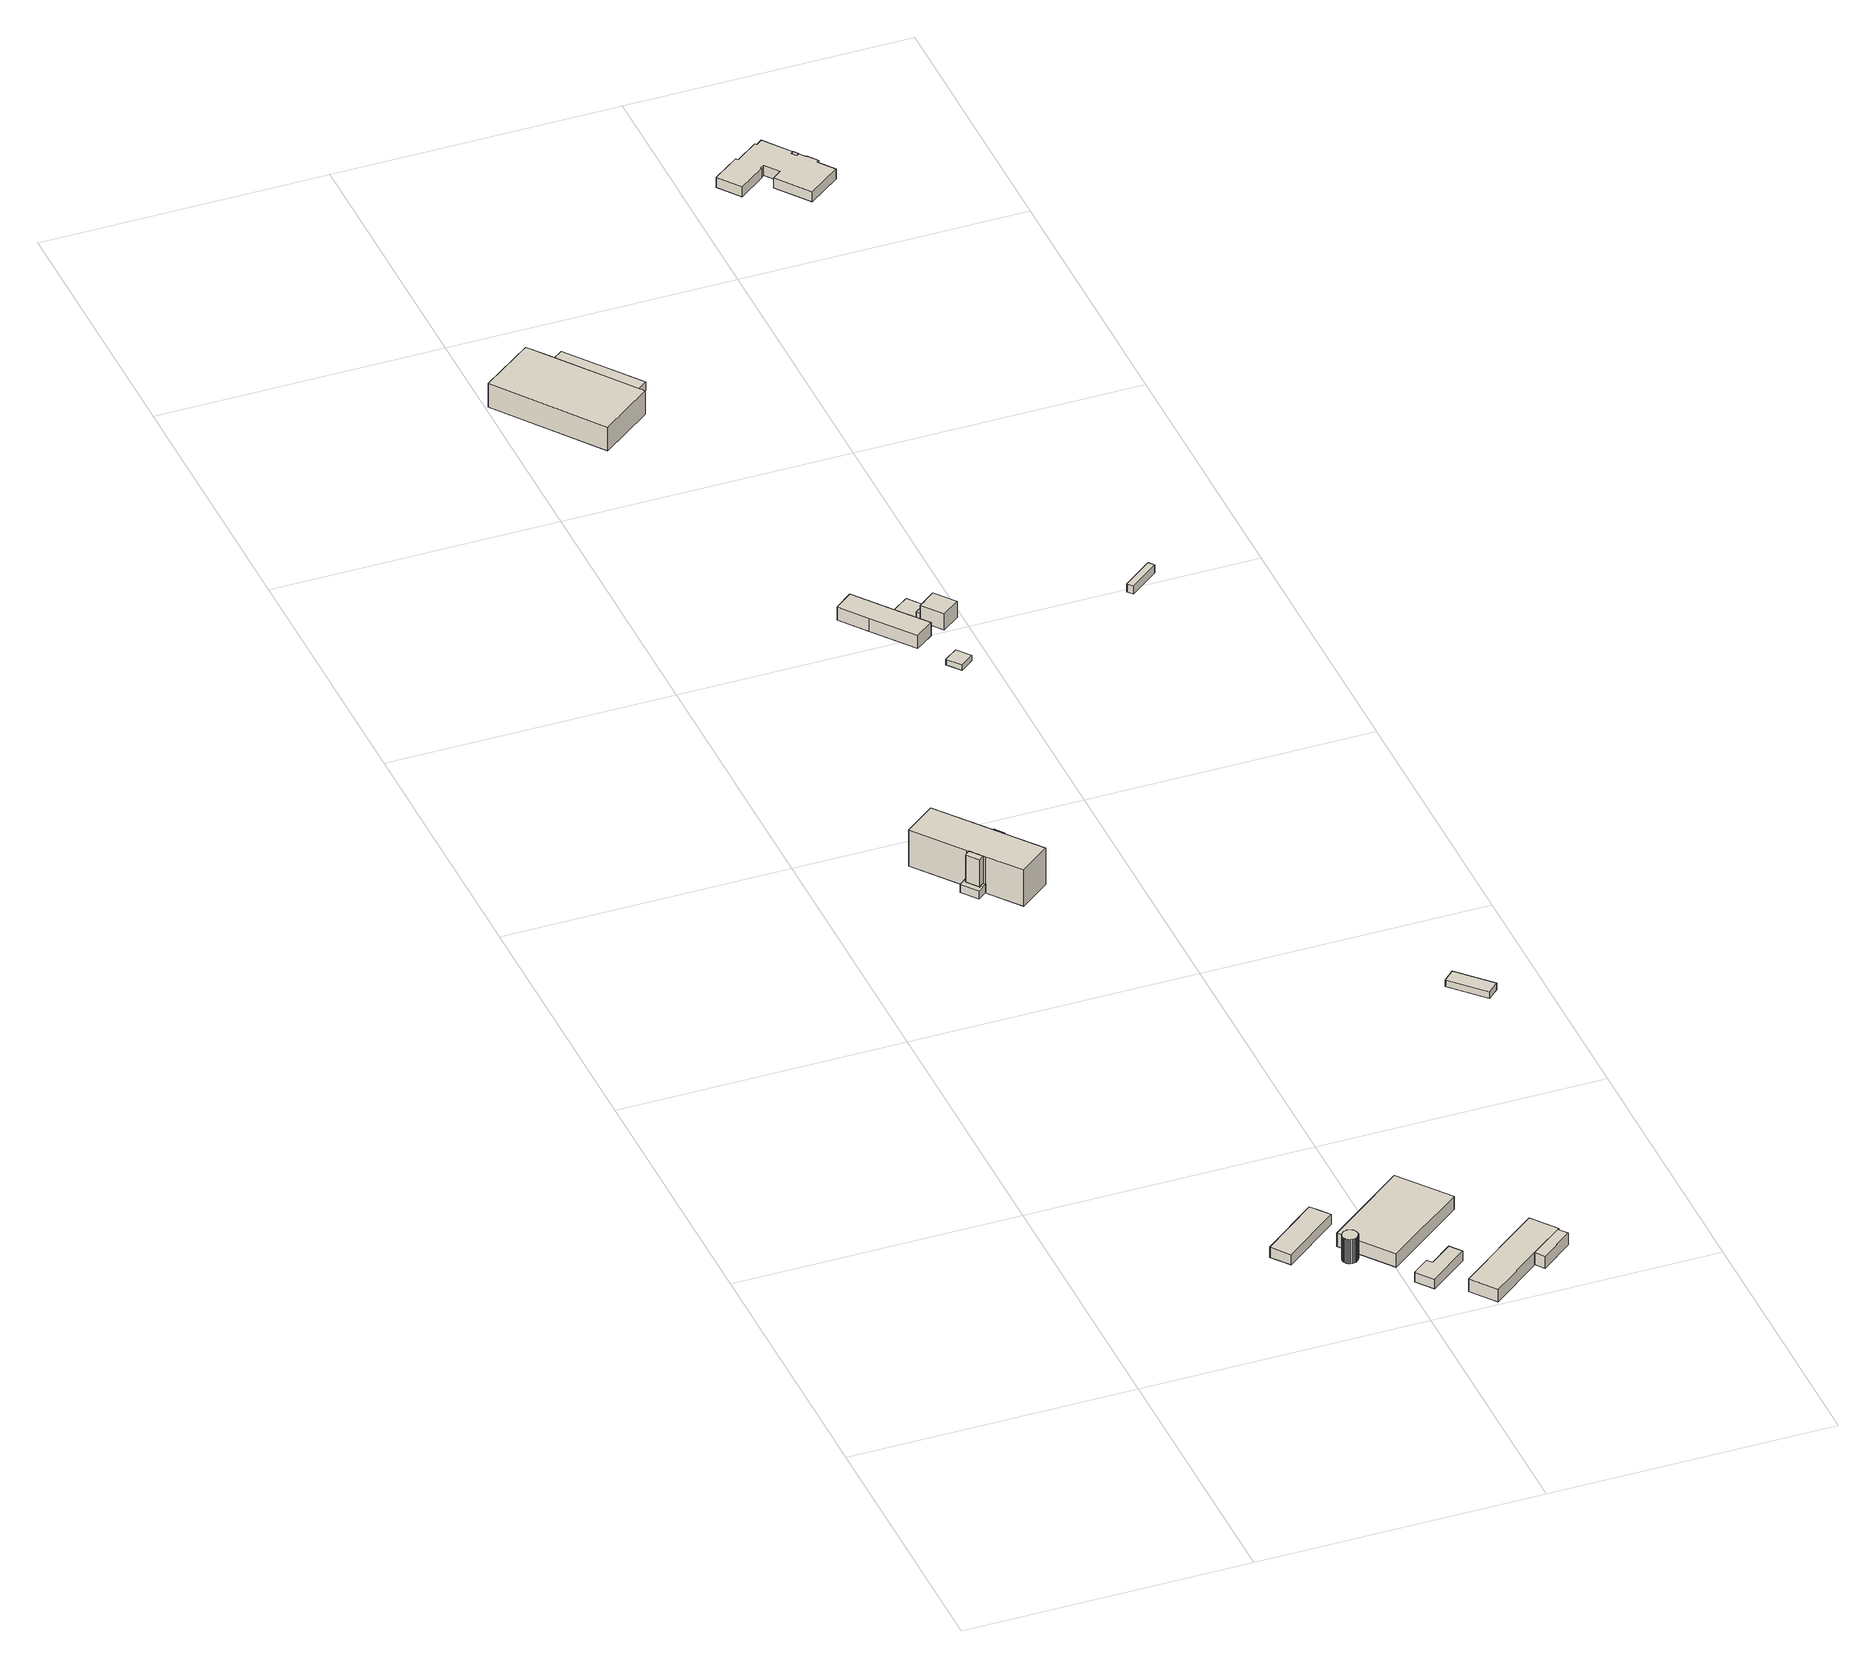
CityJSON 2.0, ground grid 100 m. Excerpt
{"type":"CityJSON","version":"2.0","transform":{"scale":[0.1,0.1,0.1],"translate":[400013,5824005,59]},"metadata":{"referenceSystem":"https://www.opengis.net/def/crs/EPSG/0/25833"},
"CityObjects":{
"building1":{"type":"Building","attributes":{"Gemeindeschluessel":"11000011","BezugspunktDach":"2200","function":"31001_2143","measuredHeight":4.42,"storeysAboveGround":1},"address":[{"country":"Germany","locality":"Berlin","thoroughfareNumber":"48 (1)","thoroughfareName":"Pablo-Picasso-Straße"}],"geometry":[{"type":"Solid","lod":"1","boundaries":[[[[0,1,2,3,4]],[[5,6,7,8,9]],[[5,9,4,3]],[[6,5,3,2]],[[7,6,2,1]],[[8,7,1,0]],[[9,8,0,4]]]]}]},
"building2":{"type":"Building","attributes":{"Gemeindeschluessel":"11000011","BezugspunktDach":"2200","function":"31001_2600","measuredHeight":9.56,"storeysAboveGround":7},"address":[{"country":"Germany","locality":"Berlin","thoroughfareNumber":"48 (2)","thoroughfareName":"Pablo-Picasso-Straße"}],"geometry":[{"type":"Solid","lod":"1","boundaries":[[[[10,11,12,13,14,15,16,17,18,19,20,21,22,23,24,25,26,27,28,29,30,31,32,33,34,35,36,37,38,39,40]],[[41,42,43,44,45,46,47,48,49,50,51,52,53,54,55,56,57,58,59,60,61,62,63,64,65,66,67,68,69,70,71]],[[41,71,40,39]],[[42,41,39,38]],[[43,42,38,37]],[[44,43,37,36]],[[45,44,36,35]],[[46,45,35,34]],[[47,46,34,33]],[[48,47,33,32]],[[49,48,32,31]],[[50,49,31,30]],[[51,50,30,29]],[[52,51,29,28]],[[53,52,28,27]],[[54,53,27,26]],[[55,54,26,25]],[[56,55,25,24]],[[57,56,24,23]],[[58,57,23,22]],[[59,58,22,21]],[[60,59,21,20]],[[61,60,20,19]],[[62,61,19,18]],[[63,62,18,17]],[[64,63,17,16]],[[65,64,16,15]],[[66,65,15,14]],[[67,66,14,13]],[[68,67,13,12]],[[69,68,12,11]],[[70,69,11,10]],[[71,70,10,40]]]]}]},
"building3":{"type":"Building","attributes":{"Gemeindeschluessel":"11000011","BezugspunktDach":"2200","function":"31001_2130","measuredHeight":3.81,"storeysAboveGround":1},"address":[{"country":"Germany","locality":"Berlin","thoroughfareNumber":"50 (1)","thoroughfareName":"Pablo-Picasso-Straße"}],"geometry":[{"type":"Solid","lod":"1","boundaries":[[[[72,73,74,75,76,77]],[[78,79,80,81,82,83]],[[78,83,77,76]],[[79,78,76,75]],[[80,79,75,74]],[[81,80,74,73]],[[82,81,73,72]],[[83,82,72,77]]]]}]},
"building4":{"type":"Building","attributes":{"Gemeindeschluessel":"11000011","BezugspunktDach":"2200","function":"31001_2120","measuredHeight":6.2,"storeysAboveGround":1},"address":[{"country":"Germany","locality":"Berlin","thoroughfareNumber":"48","thoroughfareName":"Pablo-Picasso-Straße"}],"geometry":[{"type":"Solid","lod":"1","boundaries":[[[[84,85,86,87]],[[88,89,90,91]],[[88,91,87,86]],[[89,88,86,85]],[[90,89,85,84]],[[91,90,84,87]]]]}]},
"building5":{"type":"Building","attributes":{"Gemeindeschluessel":"11000011","BezugspunktDach":"2200","function":"51009_1610","measuredHeight":3.29,"storeysAboveGround":0},"address":[{"country":"Germany","locality":"Berlin"}],"geometry":[{"type":"Solid","lod":"1","boundaries":[[[[92,93,94,95,96,97,98,99]],[[100,101,102,103,104,105,106,107]],[[100,107,99,98]],[[101,100,98,97]],[[102,101,97,96]],[[103,102,96,95]],[[104,103,95,94]],[[105,104,94,93]],[[106,105,93,92]],[[107,106,92,99]]]]}]},
"building6":{"type":"Building","attributes":{"Gemeindeschluessel":"11000011","function":"31001_2000"},"address":[{"country":"Germany","locality":"Berlin","thoroughfareNumber":"45","thoroughfareName":"Pablo-Picasso-Straße"}],"children":["building6-1","building6-2","building6-3"]},
"building6-1":{"type":"BuildingPart","attributes":{"BezugspunktDach":"2200","measuredHeight":14.26,"storeysAboveGround":4},"parents":["building6"],"geometry":[{"type":"MultiSurface","lod":"1","boundaries":[[[108,109,110,111,112,113,114,115,116,117]],[[118,119,120,121,122,123,124,125,126,127]],[[118,127,117,116]],[[119,118,116,115]],[[120,119,115,128,129]],[[121,120,114,113]],[[122,121,113,112]],[[123,122,112,111]],[[124,123,111,110]],[[125,124,110,130,131]],[[126,125,109,108]],[[127,126,108,117]],[[129,128,115,114]],[[131,130,110,109]]]}]},
"building6-2":{"type":"BuildingPart","attributes":{"BezugspunktDach":"2200","measuredHeight":13.89,"storeysAboveGround":4},"parents":["building6"],"geometry":[{"type":"MultiSurface","lod":"1","boundaries":[[[132,110,109,133]],[[131,130,134,135]],[[131,135,133,109]],[[134,130,110,132]],[[135,134,132,133]],[[136,130,131,109,110]]]}]},
"building6-3":{"type":"BuildingPart","attributes":{"BezugspunktDach":"2200","measuredHeight":14.08,"storeysAboveGround":4},"parents":["building6"],"geometry":[{"type":"Solid","lod":"1","boundaries":[[[[114,137,138,115]],[[139,140,129,128]],[[139,128,115,138]],[[140,139,138,137]],[[129,140,137,114]],[[128,129,114,115]]]]}]},
"building7":{"type":"Building","attributes":{"Gemeindeschluessel":"11000011","BezugspunktDach":"2200","function":"51009_1610","measuredHeight":5.01,"storeysAboveGround":0},"address":[{"country":"Germany","locality":"Berlin"}],"geometry":[{"type":"Solid","lod":"1","boundaries":[[[[141,142,143,144,145,146]],[[147,148,149,150,151,152]],[[147,152,146,145]],[[148,147,145,144]],[[149,148,144,143]],[[150,149,143,142]],[[151,150,142,141]],[[152,151,141,146]]]]}]},
"building8":{"type":"Building","attributes":{"Gemeindeschluessel":"11000011","BezugspunktDach":"2200","function":"51009_1610","measuredHeight":4.78,"storeysAboveGround":0},"address":[{"country":"Germany","locality":"Berlin"}],"geometry":[{"type":"Solid","lod":"1","boundaries":[[[[153,154,143,142]],[[155,156,157,158]],[[155,158,142,143]],[[156,155,143,154]],[[157,156,154,153]],[[158,157,153,142]]]]}]},
"building9":{"type":"Building","attributes":{"name":"Sporthalle","Gemeindeschluessel":"11000011","function":"31001_3211"},"address":[{"country":"Germany","locality":"Berlin","thoroughfareNumber":"5","thoroughfareName":"Seehausener Straße"}],"children":["building9-1","building9-2"]},
"building9-1":{"type":"BuildingPart","attributes":{"BezugspunktDach":"2200","measuredHeight":9.28,"storeysAboveGround":2},"parents":["building9"],"geometry":[{"type":"MultiSurface","lod":"1","boundaries":[[[159,160,161,162,163,164]],[[165,166,167,168,169,170]],[[165,170,164,163]],[[166,165,163,162]],[[171,172,166,167,166,162,161]],[[168,167,161,160]],[[169,168,160,159]],[[170,169,159,164]],[[167,166,172,171]]]}]},
"building9-2":{"type":"BuildingPart","attributes":{"BezugspunktDach":"2200","measuredHeight":3.4,"storeysAboveGround":2},"parents":["building9"],"geometry":[{"type":"Solid","lod":"1","boundaries":[[[[171,173,174,172]],[[175,176,167,166]],[[175,166,172,174]],[[176,175,174,173]],[[167,176,173,171]],[[166,167,171,172]]]]}]},
"building10":{"type":"Building","attributes":{"Gemeindeschluessel":"11000011","BezugspunktDach":"2200","function":"31001_2143","measuredHeight":5.22,"storeysAboveGround":1},"address":[{"country":"Germany","locality":"Berlin","thoroughfareNumber":"5 (2)","thoroughfareName":"Zu den Krugwiesen"}],"geometry":[{"type":"Solid","lod":"1","boundaries":[[[[177,178,179,180,181,182]],[[183,184,185,186,187,188]],[[183,188,182,181]],[[184,183,181,180]],[[185,184,180,179]],[[186,185,179,178]],[[187,186,178,177]],[[188,187,177,182]]]]}]},
"building11":{"type":"Building","attributes":{"Gemeindeschluessel":"11000011","BezugspunktDach":"2200","function":"31001_2463","measuredHeight":2.11,"storeysAboveGround":1},"address":[{"country":"Germany","locality":"Berlin","thoroughfareNumber":"5 (1)","thoroughfareName":"Zu den Krugwiesen"}],"geometry":[{"type":"Solid","lod":"1","boundaries":[[[[189,190,191,192]],[[193,194,195,196]],[[193,196,192,191]],[[194,193,191,190]],[[195,194,190,189]],[[196,195,189,192]]]]}]},
"building12":{"type":"Building","attributes":{"Gemeindeschluessel":"11000011","BezugspunktDach":"2200","function":"51009_1610","measuredHeight":3,"storeysAboveGround":0},"address":[{"country":"Germany","locality":"Berlin"}],"geometry":[{"type":"Solid","lod":"1","boundaries":[[[[197,198,199,200]],[[201,202,203,204]],[[201,204,200,199]],[[202,201,199,198]],[[203,202,198,197]],[[204,203,197,200]]]]}]},
"building13":{"type":"Building","attributes":{"Gemeindeschluessel":"11000011","BezugspunktDach":"2200","function":"31001_2020","measuredHeight":0.122,"storeysAboveGround":1},"address":[{"country":"Germany","locality":"Berlin","thoroughfareNumber":"5 (3)","thoroughfareName":"Zu den Krugwiesen"}],"geometry":[{"type":"Solid","lod":"1","boundaries":[[[[205,206,207,208,209,210]],[[211,212,202,201,204,213]],[[211,213,210,209]],[[212,211,209,208]],[[202,212,208,207]],[[201,202,207,206]],[[204,201,206,205]],[[213,204,205,210]]]]}]},
"building14":{"type":"Building","attributes":{"Gemeindeschluessel":"11000011","BezugspunktDach":"2200","function":"31001_2100","measuredHeight":6.35,"storeysAboveGround":2},"address":[{"country":"Germany","locality":"Berlin","thoroughfareNumber":"5","thoroughfareName":"Zu den Krugwiesen"}],"geometry":[{"type":"Solid","lod":"1","boundaries":[[[[214,215,216,217,218]],[[219,220,221,222,223]],[[219,223,218,217]],[[220,219,217,216]],[[221,220,216,215]],[[222,221,215,214]],[[223,222,214,218]]]]}]},
"building15":{"type":"Building","attributes":{"Gemeindeschluessel":"11000011","BezugspunktDach":"2200","function":"31001_2140","measuredHeight":2.88,"storeysAboveGround":1},"address":[{"country":"Germany","locality":"Berlin","thoroughfareNumber":"7 (1)","thoroughfareName":"Hohenschönhauser Straße"}],"geometry":[{"type":"Solid","lod":"1","boundaries":[[[[224,225,226,227]],[[228,229,230,231]],[[228,231,227,226]],[[229,228,226,225]],[[230,229,225,224]],[[231,230,224,227]]]]}]},
"building16":{"type":"Building","attributes":{"Gemeindeschluessel":"11000011","BezugspunktDach":"2200","function":"51009_1610","measuredHeight":3.18,"storeysAboveGround":0},"address":[{"country":"Germany","locality":"Berlin"}],"geometry":[{"type":"Solid","lod":"1","boundaries":[[[[232,233,234,235]],[[236,237,238,239]],[[236,239,235,234]],[[237,236,234,233]],[[238,237,233,232]],[[239,238,232,235]]]]}]},
"building17":{"type":"Building","attributes":{"name":"JFE \"Welseclub\"","Gemeindeschluessel":"11000011","BezugspunktDach":"2200","function":"31001_3062","measuredHeight":3.93,"storeysAboveGround":1},"address":[{"country":"Germany","locality":"Berlin","thoroughfareNumber":"36","thoroughfareName":"Vincent-van-Gogh-Straße"}],"geometry":[{"type":"Solid","lod":"1","boundaries":[[[[240,241,242,243,244,245,246,247,248,249,250,251,252,253,254,255,256,257,258,259,260,261]],[[262,263,264,265,266,267,268,269,270,271,272,273,274,275,276,277,278,279,280,281,282,283]],[[262,283,261,260]],[[263,262,260,259]],[[264,263,259,258]],[[265,264,258,257]],[[266,265,257,256]],[[267,266,256,255]],[[268,267,255,254]],[[269,268,254,253]],[[270,269,253,252]],[[271,270,252,251]],[[272,271,251,250]],[[273,272,250,249]],[[274,273,249,248]],[[275,274,248,247]],[[276,275,247,246]],[[277,276,246,245]],[[278,277,245,244]],[[279,278,244,243]],[[280,279,243,242]],[[281,280,242,241]],[[282,281,241,240]],[[283,282,240,261]]]]}]},
"building18":{"type":"Building","attributes":{"Gemeindeschluessel":"11000011","BezugspunktDach":"2200","function":"51009_1610","measuredHeight":3.6,"storeysAboveGround":0},"address":[{"country":"Germany","locality":"Berlin"}],"geometry":[{"type":"Solid","lod":"1","boundaries":[[[[284,285,286,287]],[[288,289,290,291]],[[288,291,287,286]],[[289,288,286,285]],[[290,289,285,284]],[[291,290,284,287]]]]}]}
},
"vertices":[
[694,430,50],[891,585,50],[866,616,50],[841,648,50],[645,493,50],[841,648,10],[866,616,10],[891,585,10],[694,430,10],[645,493,10],
[851,384,108],[853,379,108],[855,375,108],[858,370,108],[862,367,108],[866,364,108],[871,363,108],[876,362,108],[882,362,108],[887,363,108],[891,365,108],[895,368,108],[899,372,108],[902,377,108],[904,381,108],[904,387,108],[904,392,108],[903,397,108],[901,402,108],[897,407,108],[893,410,108],[888,413,108],[883,415,108],[877,415,108],[871,414,108],[866,412,108],[861,409,108],[857,405,108],[854,400,108],[852,395,108],[851,389,108],[852,395,13],[854,400,13],[857,405,13],[861,409,13],[866,412,13],[871,414,13],[877,415,13],[883,415,13],[888,413,13],[893,410,13],[897,407,13],[901,402,13],[903,397,13],[904,392,13],[904,387,13],[904,381,13],[902,377,13],[899,372,13],[895,368,13],[891,365,13],[887,363,13],[882,362,13],[876,362,13],[871,363,13],[866,364,13],[862,367,13],[858,370,13],[855,375,13],[853,379,13],[851,384,13],[851,389,13],
[1070,140,50],[1208,248,50],[1176,289,50],[1097,227,50],[1083,245,50],[1024,199,50],[1083,245,12],[1097,227,12],[1176,289,12],[1208,248,12],[1070,140,12],[1024,199,12],
[999,293,64],[1283,514,64],[1148,688,64],[864,467,64],[1148,688,12],[1283,514,12],[999,293,12],[864,467,12],
[493,2626,37],[525,2651,37],[520,2658,37],[502,2643,37],[470,2685,37],[488,2700,37],[483,2706,37],[450,2680,37],[483,2706,4],[488,2700,4],[470,2685,4],[502,2643,4],[520,2658,4],[525,2651,4],[493,2626,4],[450,2680,4],
[483,2706,145],[488,2700,145],[520,2658,145],[525,2651,145],[612,2540,145],[720,2624,145],[625,2746,145],[600,2778,145],[459,2959,145],[351,2875,145],[459,2959,2],[600,2778,2],[625,2746,2],[720,2624,2],[612,2540,2],[525,2651,2],[520,2658,2],[488,2700,2],[483,2706,2],[351,2875,2],[600,2778,4],[625,2746,4],[520,2658,6],[488,2700,6],
[502,2643,145],[470,2685,145],[502,2643,6],[470,2685,6],[520,2658,134],
[629,2749,145],[604,2781,145],[604,2781,4],[629,2749,4],
[1231,0,63],[1411,141,63],[1525,230,63],[1530,233,63],[1463,320,63],[1164,86,63],[1463,320,13],[1530,233,13],[1525,230,13],[1411,141,13],[1231,0,13],[1164,86,13],
[1435,110,63],[1549,199,63],[1525,230,15],[1549,199,15],[1435,110,15],[1411,141,15],
[272,5283,106],[455,5421,106],[416,5474,106],[226,5726,106],[187,5778,106],[4,5641,106],[187,5778,13],[226,5726,13],[416,5474,13],[455,5421,13],[272,5283,13],[4,5641,13],[416,5474,47],[226,5726,47],
[503,5539,47],[314,5791,47],[314,5791,13],[503,5539,13],
[695,4088,56],[805,3946,56],[869,3995,56],[758,4137,56],[685,4232,56],[622,4183,56],[685,4232,4],[758,4137,4],[869,3995,4],[805,3946,4],[695,4088,4],[622,4183,4],
[893,3786,25],[940,3823,25],[904,3870,25],[856,3833,25],[904,3870,4],[940,3823,4],[893,3786,4],[856,3833,4],
[866,4081,34],[882,4093,34],[872,4105,34],[857,4093,34],[872,4105,4],[882,4093,4],[866,4081,4],[857,4093,4],
[857,4093,5],[872,4105,5],[882,4093,5],[929,4130,5],[868,4209,5],[804,4160,5],[868,4209,4],[929,4130,4],[804,4160,4],
[921,4010,65],[984,4059,65],[929,4130,65],[882,4093,65],[866,4081,65],[882,4093,2],[929,4130,2],[984,4059,2],[921,4010,2],[866,4081,2],
[1798,1507,51],[1835,1543,51],[1727,1655,51],[1690,1619,51],[1727,1655,25],[1835,1543,25],[1798,1507,25],[1690,1619,25],
[1549,3963,38],[1653,4044,38],[1638,4063,38],[1534,3982,38],[1638,4063,6],[1653,4044,6],[1549,3963,6],[1534,3982,6],
[1171,6396,49],[1266,6466,49],[1264,6468,49],[1277,6478,49],[1314,6428,49],[1282,6404,49],[1369,6289,49],[1484,6375,49],[1442,6432,49],[1450,6438,49],[1423,6474,49],[1421,6472,49],[1404,6495,49],[1395,6489,49],[1383,6505,49],[1391,6512,49],[1320,6607,49],[1298,6590,49],[1293,6596,49],[1213,6536,49],[1207,6544,49],[1113,6474,49],[1207,6544,10],[1213,6536,10],[1293,6596,10],[1298,6590,10],[1320,6607,10],[1391,6512,10],[1383,6505,10],[1395,6489,10],[1404,6495,10],[1421,6472,10],[1423,6474,10],[1450,6438,10],[1442,6432,10],[1484,6375,10],[1369,6289,10],[1282,6404,10],[1314,6428,10],[1277,6478,10],[1264,6468,10],[1266,6466,10],[1171,6396,10],[1113,6474,10],
[1395,6489,50],[1404,6495,50],[1391,6512,50],[1383,6505,50],[1391,6512,14],[1404,6495,14],[1395,6489,14],[1383,6505,14]
]}
